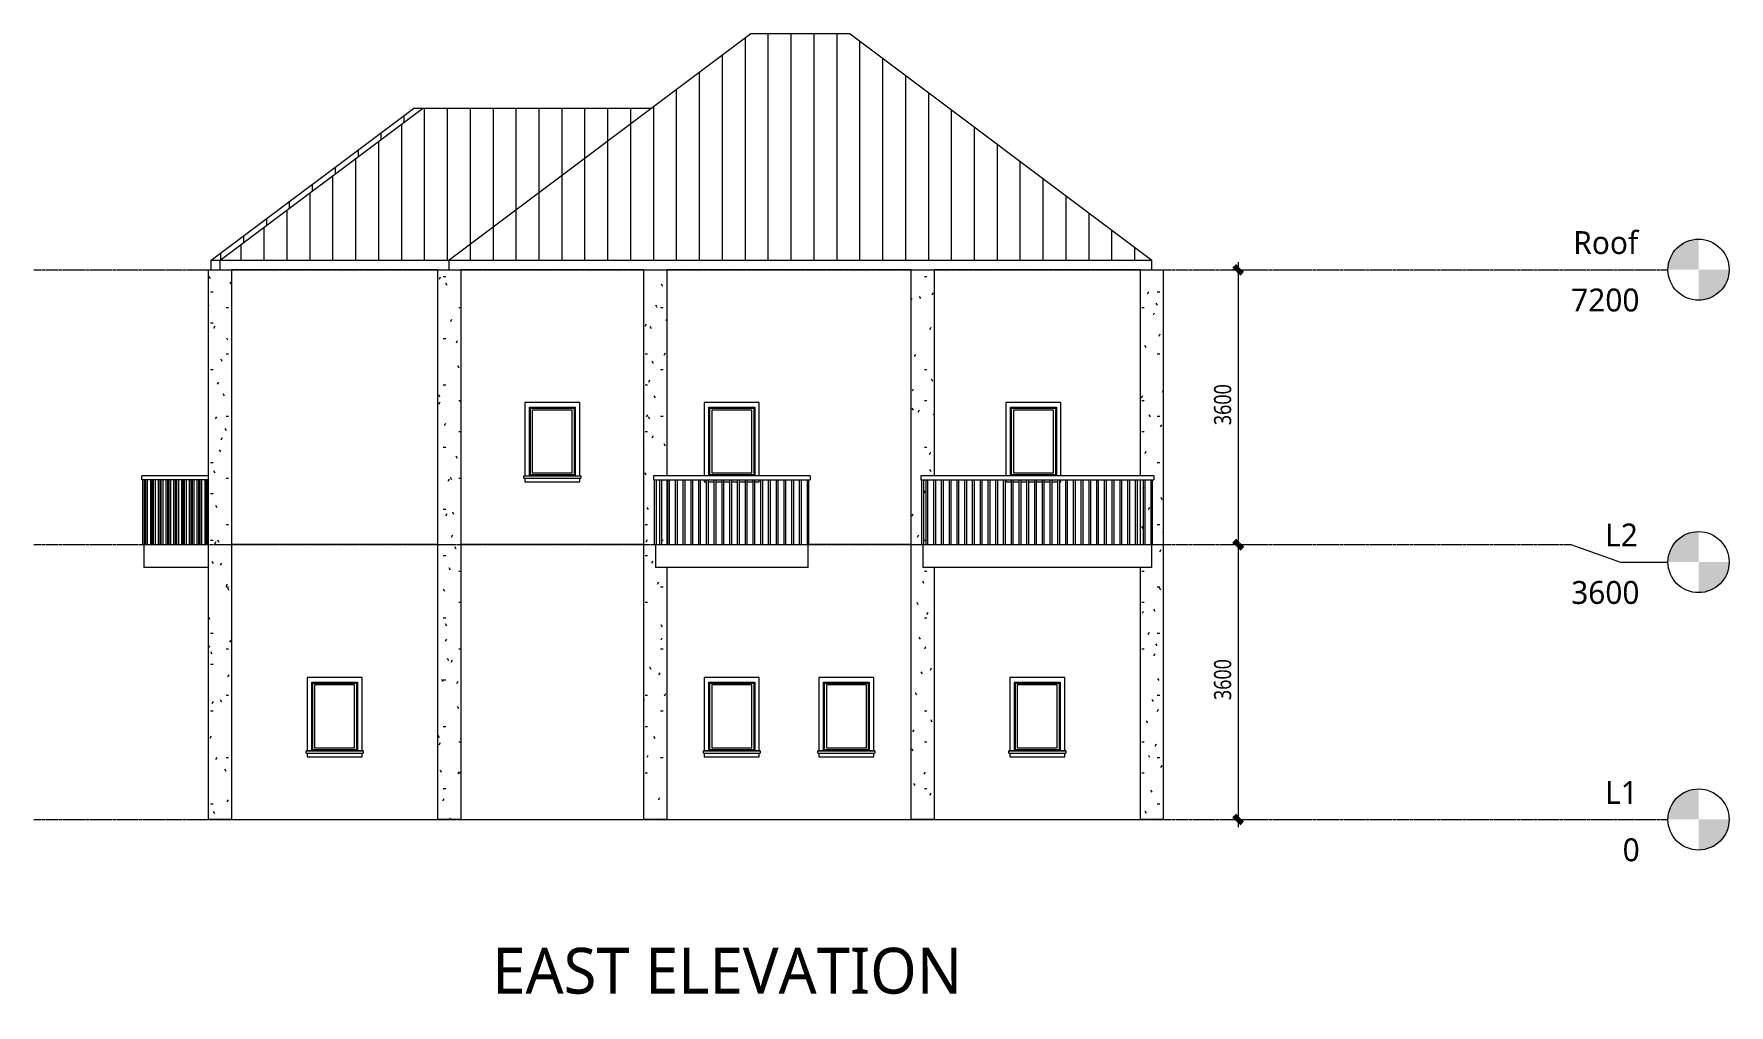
# Model space of a CAD drawing. Header units: millimetres. Extents: x -4815 to 17380, y -2431 to 10288.
import ezdxf

# ---------------------------------------------------------------- set-up
doc = ezdxf.new("R2010")
doc.units = ezdxf.units.MM
doc.linetypes.add('Centre', pattern=[31.749999999999996, 6.349999999999999, -4.7625, 15.875, -4.7625])
for name, color, linetype, lineweight in [('A-ANNO-DIMS', 211, 'Continuous', 9), ('A-ANNO-DIMS-100', 211, 'Continuous', 9), ('A-COLS', 52, 'Continuous', 9), ('A-FLOR', 192, 'Continuous', 15), ('A-FLOR-HRAL', 11, 'Continuous', 9), ('A-FLOR-LEVL', 51, 'Continuous', 9), ('A-GENM', 13, 'Continuous', 9), ('A-GLAZ', 151, 'Continuous', 15), ('A-ROOF', 132, 'Continuous', 15), ('A-ROOF-PATT', 132, 'Continuous', 15), ('A-WALL', 113, 'Continuous', 15), ('G-ANNO-TEXT', 231, 'Continuous', 9)]:
    doc.layers.add(name, color=color, linetype=linetype, lineweight=lineweight)
doc.styles.add('Trebuchet MS', font='trebuc.ttf', dxfattribs={"height": 299.9999999999997})
doc.styles.add('Trebuchet MS_1', font='trebuc.ttf', dxfattribs={"height": 600})
doc.styles.add('Trebuchet MS_2', font='trebuc.ttf', dxfattribs={"width": 0.8, "height": 225})
doc.dimstyles.new('Linear_-_2_25mm_Trebuchet_MS', dxfattribs={"dimscale": 304.8, "dimtxt": 231.9639539780046, "dimasz": 0.3280839895013123, "dimexe": 0.4921259842519685, "dimexo": 0.4921259842519685, "dimgap": 0.09842519685039369, "dimtad": 1, "dimdec": 0, "dimzin": 0, "dimdsep": 46, "dimtxsty": 'Trebuchet MS_2', "dimblk1": 'OBLIQUE', "dimblk2": 'OBLIQUE', "dimsah": 1, "dimcen": 0.09, "dimdle": 0.3280839895013123, "dimazin": 0, "dimtfac": 1, "dimtdec": 4, "dimtix": 1, "dimtmove": 0, "dimatfit": 3, "dimfxl": 1, "dimtvp": 1, "dimtolj": 1, "dimtzin": 0, "dimarcsym": 2})
pattern_1 = [(0, (-2299.99, 0), (812.8, 203.2), [33.528, -576.072, 33.528, -576.072, -3251.2]), (0, (-2299.99, 0), (812.8, 203.2), [-1219.2, 33.528, -1185.672, 33.528, -576.072, -1422.4]), (0, (-2299.99, 0), (812.8, 203.2), [-3048, 33.528, -372.872, 33.528, -982.472]), (120, (-1995.19, 101.6), (-582.3763620489977, 602.3054481959919), [33.52799999999999, -576.0719999999999, 33.52799999999999, -576.0719999999999, -3251.199999999999]), (120, (-1995.19, 101.6), (-582.3763620489977, 602.3054481959919), [-1219.2, 33.52799999999999, -1185.672, 33.52799999999999, -576.0719999999999, -1422.4]), (120, (-1995.19, 101.6), (-582.3763620489977, 602.3054481959919), [-3048, 33.52799999999999, -372.8719999999999, 33.52799999999999, -982.4719999999999]), (240, (-1893.59, 508), (-230.4236379510019, -805.5054481959917), [33.528, -576.072, 33.528, -576.072, -3251.2]), (240, (-1893.59, 508), (-230.4236379510019, -805.5054481959917), [-1219.2, 33.528, -1185.672, 33.528, -576.072, -1422.4]), (240, (-1893.59, 508), (-230.4236379510019, -805.5054481959917), [-3048, 33.528, -372.872, 33.528, -982.472])]

# ---------------------------------------------------------------- blocks, each defined once
blk = doc.blocks.new('M_Window-Fixed - 600 x 900mm-1696655-East - Architectural')
at = {"layer": 'A-GLAZ', "lineweight": 9}
for p, q in [((-1177.563375812842, 1800.000000000005), (-577.5633758128401, 1800.000000000005)), ((-1177.563375812842, 900.0000000000035), (-1177.563375812842, 1800.000000000006)), ((-1164.863375812842, 912.7000000000033), (-1164.863375812842, 1787.300000000006)), ((-1164.863375812842, 1787.300000000006), (-590.26337581284, 1787.300000000006)), ((-590.26337581284, 1787.300000000006), (-590.26337581284, 912.7000000000032)), ((-577.5633758128401, 1800.000000000005), (-577.56337581284, 900.0000000000034)), ((-615.6633758127456, 1761.900000000057), (-1139.463375812775, 1761.900000000057)), ((-1139.463375812775, 1761.900000000056), (-1139.463375812775, 938.100000000007)), ((-615.6633758127456, 938.100000000007), (-615.6633758127456, 1761.900000000057)), ((-577.56337581284, 900.0000000000034), (-1177.563375812842, 900.0000000000034)), ((-590.2633758128399, 912.7000000000032), (-1164.863375812842, 912.7000000000032)), ((-1139.463375812775, 938.100000000007), (-615.6633758127459, 938.100000000007))]:
    blk.add_line(p, q, dxfattribs=at)
blk = doc.blocks.new('M_Trim-Window-Exterior-Flat - with Sill-1691732-East - Architectural')
at = {"layer": 'A-GENM'}
for p, q in [((-1237.563375812839, 1860.000000000007), (-1237.563375812839, 900.0000000000063)), ((-517.56337581284, 1860.000000000007), (-1237.563375812839, 1860.000000000007)), ((-1177.563375812837, 900.0000000000063), (-1177.563375812837, 1800.000000000005)), ((-1177.563375812837, 1800.000000000005), (-577.5633758128374, 1800.000000000005)), ((-577.5633758128374, 1800.000000000005), (-577.5633758128374, 900.0000000000063)), ((-517.56337581284, 900.0000000000063), (-517.56337581284, 1860.000000000007)), ((-1250.263375812837, 897.5419354838787), (-1250.263375812837, 900.0000000000063)), ((-1250.263375812837, 900.0000000000063), (-504.8633758128306, 900.0000000000063)), ((-1250.263375812837, 870.0000000000064), (-1250.263375812837, 897.5419354838787)), ((-504.8633758128304, 897.5419354838787), (-1250.263375812837, 897.5419354838787)), ((-1237.563375812839, 900.0000000000063), (-1177.563375812837, 900.0000000000063)), ((-577.5633758128374, 900.0000000000063), (-517.56337581284, 900.0000000000063)), ((-504.8633758128306, 900.0000000000063), (-504.8633758128304, 897.5419354838787)), ((-504.8633758128304, 897.5419354838787), (-504.8633758128304, 870.0000000000064)), ((-1250.263375812837, 870.0000000000064), (-504.8633758128304, 870.0000000000064)), ((-1237.563375812839, 870.0000000000051), (-1237.563375812839, 819.567629115287)), ((-1237.563375812839, 819.567629115287), (-517.5633758128399, 819.567629115287)), ((-517.56337581284, 819.567629115287), (-517.56337581284, 870.0000000000051))]:
    blk.add_line(p, q, dxfattribs=at)
blk = doc.blocks.new('M_Window-Fixed - 600 x 900mm-V1-East - Architectural')
at = {"layer": 'A-GLAZ', "lineweight": 9}
for p, q in [((4022.436624187154, 5400.000000000005), (4622.436624187155, 5400.000000000005)), ((4022.436624187154, 4500.000000000004), (4022.436624187154, 5400.000000000007)), ((4035.136624187154, 4512.700000000003), (4035.136624187154, 5387.300000000007)), ((4035.136624187154, 5387.300000000007), (4609.736624187155, 5387.300000000007)), ((4584.33662418725, 5361.900000000057), (4060.53662418722, 5361.900000000057)), ((4060.53662418722, 5361.900000000057), (4060.53662418722, 4538.100000000008)), ((4584.33662418725, 4538.100000000008), (4584.33662418725, 5361.900000000057)), ((4609.736624187155, 5387.300000000007), (4609.736624187155, 4512.700000000003)), ((4622.436624187155, 5400.000000000005), (4622.436624187156, 4500.000000000004)), ((4609.736624187156, 4512.700000000003), (4035.136624187154, 4512.700000000003)), ((4060.53662418722, 4538.100000000008), (4584.33662418725, 4538.100000000008))]:
    blk.add_line(p, q, dxfattribs=at)
blk = doc.blocks.new('M_Trim-Window-Exterior-Flat - with Sill-V2-East - Architectural')
at = {"layer": 'A-GENM'}
for p, q in [((3962.436624187156, 5460.000000000007), (3962.436624187156, 4500.000000000006)), ((4682.436624187155, 5460.000000000007), (3962.436624187156, 5460.000000000007)), ((4022.436624187158, 4500.000000000006), (4022.436624187158, 5400.000000000005)), ((4022.436624187158, 5400.000000000005), (4622.436624187158, 5400.000000000005)), ((4622.436624187158, 5400.000000000005), (4622.436624187158, 4500.000000000006)), ((4682.436624187155, 4500.000000000006), (4682.436624187155, 5460.000000000007)), ((3962.436624187156, 4449.999999999999), (3962.436624187156, 4419.567629115288)), ((4682.436624187155, 4419.567629115288), (4682.436624187155, 4449.999999999999)), ((3962.436624187156, 4419.567629115288), (3991.636624187151, 4419.567629115288)), ((4011.636624187148, 4419.567629115288), (4093.23662418715, 4419.567629115288)), ((4113.236624187149, 4419.567629115288), (4194.83662418715, 4419.567629115288)), ((4214.836624187148, 4419.567629115288), (4296.43662418715, 4419.567629115288)), ((4316.436624187148, 4419.567629115288), (4398.036624187151, 4419.567629115288)), ((4418.036624187149, 4419.567629115288), (4499.636624187151, 4419.567629115288)), ((4519.636624187149, 4419.567629115288), (4601.23662418715, 4419.567629115288)), ((4621.236624187147, 4419.567629115288), (4682.436624187155, 4419.567629115288))]:
    blk.add_line(p, q, dxfattribs=at)
blk = doc.blocks.new('M_Trim-Window-Exterior-Flat - with Sill-V3-East - Architectural')
at = {"layer": 'A-GENM'}
for p, q in [((7912.436624187156, 5460.000000000007), (7912.436624187156, 4500.000000000006)), ((8632.436624187154, 5460.000000000007), (7912.436624187156, 5460.000000000007)), ((7972.436624187158, 4500.000000000006), (7972.436624187158, 5400.000000000005)), ((7972.436624187158, 5400.000000000005), (8572.436624187158, 5400.000000000005)), ((8572.436624187158, 5400.000000000005), (8572.436624187158, 4500.000000000006)), ((8632.436624187154, 4500.000000000006), (8632.436624187154, 5460.000000000007)), ((7912.436624187156, 4449.999999999999), (7912.436624187156, 4419.567629115288)), ((8632.436624187154, 4419.567629115288), (8632.436624187154, 4449.999999999999)), ((7912.436624187156, 4419.567629115288), (7983.636624187153, 4419.567629115288)), ((8003.63662418715, 4419.567629115288), (8085.236624187154, 4419.567629115288)), ((8105.236624187153, 4419.567629115288), (8186.836624187153, 4419.567629115288)), ((8206.83662418715, 4419.567629115288), (8288.436624187152, 4419.567629115288)), ((8308.436624187152, 4419.567629115288), (8390.036624187152, 4419.567629115288)), ((8410.03662418715, 4419.567629115288), (8491.636624187153, 4419.567629115288)), ((8511.636624187151, 4419.567629115288), (8593.236624187151, 4419.567629115288)), ((8613.23662418715, 4419.567629115288), (8632.436624187154, 4419.567629115288))]:
    blk.add_line(p, q, dxfattribs=at)
blk = doc.blocks.new('Railing - 20mm-1708141-East - Architectural')
at = {"layer": 'A-FLOR-HRAL'}
for p, q in [((-2574.763375812839, 3600), (-2574.763375812839, 4450)), ((-2554.763375812839, 3600), (-2554.763375812839, 4450)), ((-2574.763375812839, 3600), (-2554.763375812839, 3600))]:
    blk.add_line(p, q, dxfattribs=at)
blk = doc.blocks.new('Railing - 20mm-V4-East - Architectural')
at = {"layer": 'A-FLOR-HRAL'}
for p, q in [((-3350.363375812821, 3600), (-3350.363375812821, 4450)), ((-3330.363375812822, 4450), (-3330.363375812822, 3600))]:
    blk.add_line(p, q, dxfattribs=at)
blk = doc.blocks.new('Railing - 20mm-V5-East - Architectural')
at = {"layer": 'A-FLOR-HRAL'}
for p, q in [((-3387.563375812838, 3600), (-3387.563375812838, 4450)), ((-3367.563375812839, 3600), (-3367.563375812839, 4450)), ((-3387.563375812838, 3600), (-3367.563375812839, 3600))]:
    blk.add_line(p, q, dxfattribs=at)
blk = doc.blocks.new('Railing - 20mm-V6-East - Architectural')
at = {"layer": 'A-FLOR-HRAL'}
for q in [(-2547.063375812839, 4450), (-2527.563375812837, 3600)]:
    blk.add_line((-2547.063375812839, 3600), q, dxfattribs=at)
blk = doc.blocks.new('Railing - Railing-1708273-East - Architectural')
for name, p in [('Railing - 20mm-V5-East - Architectural', (0, 0)), ('Railing - 20mm-V4-East - Architectural', (0, 0)), ('Railing - 20mm-1708141-East - Architectural', (-711.1999999999997, 0)), ('Railing - 20mm-V4-East - Architectural', (101.5999999999996, 0)), ('Railing - 20mm-1708141-East - Architectural', (-609.6, 0)), ('Railing - 20mm-V4-East - Architectural', (203.1999999999998, 0)), ('Railing - 20mm-1708141-East - Architectural', (-507.9999999999998, 0)), ('Railing - 20mm-V4-East - Architectural', (304.8, 0)), ('Railing - 20mm-1708141-East - Architectural', (-406.3999999999996, 0)), ('Railing - 20mm-V4-East - Architectural', (406.3999999999996, 0)), ('Railing - 20mm-1708141-East - Architectural', (-304.8, 0)), ('Railing - 20mm-V4-East - Architectural', (507.9999999999998, 0)), ('Railing - 20mm-1708141-East - Architectural', (-203.1999999999998, 0)), ('Railing - 20mm-V4-East - Architectural', (609.6, 0)), ('Railing - 20mm-1708141-East - Architectural', (-101.5999999999996, 0)), ('Railing - 20mm-V4-East - Architectural', (711.1999999999997, 0)), ('Railing - 20mm-1708141-East - Architectural', (0, 0)), ('Railing - 20mm-V6-East - Architectural', (0, 0))]:
    blk.add_blockref(name, p)
blk = doc.blocks.new('Top Rail Type - Top Rail_Internal_-1708427-East - Architectural')
at = {"layer": 'A-FLOR-HRAL'}
for p, q in [((-3402.563375812837, 4450), (-3402.563375812837, 4500)), ((-2527.563375812839, 4500), (-3402.563375812837, 4500)), ((-2527.563375812839, 4450), (-3402.563375812837, 4450))]:
    blk.add_line(p, q, dxfattribs=at)
blk = doc.blocks.new('Railing - 20mm-V7-East - Architectural')
at = {"layer": 'A-FLOR-HRAL'}
for p, q in [((6866.036624187153, 3600), (6866.036624187153, 4450)), ((6886.036624187153, 4450), (6886.036624187153, 3600)), ((6866.036624187153, 3600), (6886.036624187153, 3600))]:
    blk.add_line(p, q, dxfattribs=at)
blk = doc.blocks.new('Railing - Railing-1708716-East - Architectural')
for name, p in [('Railing - 20mm-V7-East - Architectural', (-53.59999999999864, 0)), ('Railing - 20mm-V7-East - Architectural', (0, 0)), ('Railing - 20mm-V7-East - Architectural', (101.5999999999986, 0)), ('Railing - 20mm-V7-East - Architectural', (203.1999999999993, 0)), ('Railing - 20mm-V7-East - Architectural', (304.8, 0)), ('Railing - 20mm-V7-East - Architectural', (406.3999999999986, 0)), ('Railing - 20mm-V7-East - Architectural', (507.9999999999993, 0)), ('Railing - 20mm-V7-East - Architectural', (609.6, 0)), ('Railing - 20mm-V7-East - Architectural', (711.1999999999997, 0)), ('Railing - 20mm-V7-East - Architectural', (812.7999999999993, 0)), ('Railing - 20mm-V7-East - Architectural', (914.4000000000001, 0)), ('Railing - 20mm-V7-East - Architectural', (1016, 0)), ('Railing - 20mm-V7-East - Architectural', (1117.599999999999, 0)), ('Railing - 20mm-V7-East - Architectural', (1219.2, 0)), ('Railing - 20mm-V7-East - Architectural', (1320.8, 0)), ('Railing - 20mm-V7-East - Architectural', (1422.399999999999, 0)), ('Railing - 20mm-V7-East - Architectural', (1523.999999999999, 0)), ('Railing - 20mm-V7-East - Architectural', (1625.6, 0)), ('Railing - 20mm-V7-East - Architectural', (1727.199999999999, 0)), ('Railing - 20mm-V7-East - Architectural', (1828.8, 0)), ('Railing - 20mm-V7-East - Architectural', (1930.4, 0)), ('Railing - 20mm-V7-East - Architectural', (2031.999999999999, 0)), ('Railing - 20mm-V7-East - Architectural', (2133.6, 0)), ('Railing - 20mm-V7-East - Architectural', (2235.199999999998, 0)), ('Railing - 20mm-V7-East - Architectural', (2336.799999999999, 0)), ('Railing - 20mm-V7-East - Architectural', (2438.4, 0)), ('Railing - 20mm-V7-East - Architectural', (2539.999999999999, 0)), ('Railing - 20mm-V7-East - Architectural', (2641.599999999999, 0)), ('Railing - 20mm-V7-East - Architectural', (2743.2, 0)), ('Railing - 20mm-V7-East - Architectural', (2844.799999999999, 0)), ('Railing - 20mm-V5-East - Architectural', (13199.99999999998, 0))]:
    blk.add_blockref(name, p)
blk = doc.blocks.new('Top Rail Type - Top Rail_Internal_-1708940-East - Architectural')
at = {"layer": 'A-FLOR-HRAL'}
for p, q in [((9847.436624187152, 4500), (6797.436624187156, 4500)), ((6797.436624187154, 4500), (6797.436624187154, 4450)), ((6797.436624187154, 4450), (9847.436624187154, 4450)), ((9847.436624187154, 4500), (9847.436624187154, 4450))]:
    blk.add_line(p, q, dxfattribs=at)
blk = doc.blocks.new('Railing - Railing-1714159-East - Architectural')
for name, p in [('Railing - 20mm-V7-East - Architectural', (-3553.600000000005, 0)), ('Railing - 20mm-V7-East - Architectural', (-3484.000000000008, 0)), ('Railing - 20mm-V7-East - Architectural', (-3382.400000000008, 0)), ('Railing - 20mm-V7-East - Architectural', (-3280.800000000008, 0)), ('Railing - 20mm-V7-East - Architectural', (-3179.200000000008, 0)), ('Railing - 20mm-V7-East - Architectural', (-3077.600000000008, 0)), ('Railing - 20mm-V7-East - Architectural', (-2976.000000000008, 0)), ('Railing - 20mm-V7-East - Architectural', (-2874.400000000008, 0)), ('Railing - 20mm-V7-East - Architectural', (-2772.800000000008, 0)), ('Railing - 20mm-V7-East - Architectural', (-2671.200000000008, 0)), ('Railing - 20mm-V7-East - Architectural', (-2569.600000000008, 0)), ('Railing - 20mm-V7-East - Architectural', (-2468.000000000008, 0)), ('Railing - 20mm-V7-East - Architectural', (-2366.400000000008, 0)), ('Railing - 20mm-V7-East - Architectural', (-2264.800000000008, 0)), ('Railing - 20mm-V7-East - Architectural', (-2163.200000000008, 0)), ('Railing - 20mm-V7-East - Architectural', (-2061.600000000008, 0)), ('Railing - 20mm-V7-East - Architectural', (-1960.000000000007, 0)), ('Railing - 20mm-V7-East - Architectural', (-1858.400000000007, 0)), ('Railing - 20mm-V7-East - Architectural', (-1756.800000000008, 0)), ('Railing - 20mm-V7-East - Architectural', (-1655.200000000007, 0)), ('Railing - 20mm-V5-East - Architectural', (8699.99999999999, 0))]:
    blk.add_blockref(name, p)
blk = doc.blocks.new('Top Rail Type - Top Rail_Internal_-1714324-East - Architectural')
at = {"layer": 'A-FLOR-HRAL'}
for p, q in [((5347.436624187148, 4500), (3297.436624187153, 4500)), ((3297.436624187153, 4500), (3297.436624187153, 4450)), ((3297.436624187153, 4450), (5347.436624187148, 4450)), ((5347.436624187148, 4500), (5347.436624187148, 4450))]:
    blk.add_line(p, q, dxfattribs=at)
blk = doc.blocks.new('Level - M_Level Head - Circle-50818-East - Architectural')
at = {"layer": 'A-FLOR-LEVL'}
h = blk.add_hatch(color=256, dxfattribs=at)
edge = h.paths.add_edge_path()
edge.add_line((16980.23457995733, 1.288203209421295e-12), (16580.23457995733, 1.288203209421295e-12))
edge.add_arc((16980.23457995733, -1.394048223685772e-13), 399.9999999999994, 90.00000000000028, 180.0000000000002, ccw=False)
edge.add_line((16980.23457995733, 399.9999999999997), (16980.23457995733, 1.307398633798584e-12))
h = blk.add_hatch(color=256, dxfattribs=at)
edge = h.paths.add_edge_path()
edge.add_line((16980.23457995733, -399.9999999999997), (16980.23457995733, -2.614797267597169e-12))
edge.add_line((16980.23457995733, -2.590844205840879e-12), (17380.23457995733, -2.590844205840879e-12))
edge.add_arc((16980.23457995733, -1.586231146433191e-13), 399.9999999999991, 269.99999999999994, 359.9999999999998, ccw=False)
blk.add_circle((16980.23457995733, 0), 400, dxfattribs=at)
blk = doc.blocks.new('DIMBLOCK1-East - Architectural')
at = {"layer": 'A-ANNO-DIMS-100'}
for p, q in [((10953.71534331787, 7199.999999999925), (10874.42602143653, 7199.999999999925)), ((10953.71534331787, 7299.999999999925), (10953.71534331787, 3599.999999999926)), ((10953.71534331787, 7199.999999999925), (11103.71534331787, 7199.999999999925)), ((10953.71534331787, 3599.999999999926), (10874.4260214365, 3599.999999999926)), ((10953.71534331787, 3599.999999999926), (11103.71534331787, 3599.999999999926))]:
    blk.add_line(p, q, dxfattribs=at)
at = {"layer": 'A-ANNO-DIMS-100', "lineweight": 70}
for p, q in [((10953.71534331787, 7199.999999999925), (10903.71534331787, 7249.999999999926)), ((10953.71534331787, 7199.999999999925), (11003.71534331787, 7149.999999999925)), ((10953.71534331787, 3599.999999999926), (10903.71534331787, 3649.999999999926)), ((10953.71534331787, 3599.999999999926), (11003.71534331787, 3549.999999999926))]:
    blk.add_line(p, q, dxfattribs=at)
at = {"layer": 'A-ANNO-DIMS-100', "color": 0, "insert": (10635.80986427299, 5164.104453581616), "char_height": 225, "width": 566.1493114039432, "attachment_point": 1, "rotation": 90, "line_spacing_factor": 1.048424650748043, "style": 'Trebuchet MS_2'}
blk.add_mtext('3600', dxfattribs=at)
blk = doc.blocks.new('_Oblique')
at = {"color": 0, "linetype": 'ByBlock', "lineweight": -2}
blk.add_line((-0.5, -0.5), (0.5, 0.5), dxfattribs=at)
blk = doc.blocks.new('DIMBLOCK2-East - Architectural')
at = {"layer": 'A-ANNO-DIMS-100'}
for p, q in [((10953.71534331787, 3599.999999999926), (10874.4260214365, 3599.999999999926)), ((10953.71534331787, 3599.999999999926), (10953.71534331787, -100)), ((10953.71534331787, 3599.999999999926), (11103.71534331787, 3599.999999999926)), ((10953.71534331787, 0), (10874.42602143652, 0)), ((10953.71534331787, 0), (11103.71534331787, 0))]:
    blk.add_line(p, q, dxfattribs=at)
at = {"layer": 'A-ANNO-DIMS-100', "lineweight": 70}
for p, q in [((10953.71534331787, 3599.999999999926), (10903.71534331787, 3649.999999999926)), ((10953.71534331787, 3599.999999999926), (11003.71534331787, 3549.999999999926)), ((10953.71534331787, 0), (10903.71534331787, 50.00000000000004)), ((10953.71534331787, 0), (11003.71534331787, -50.00000000000004))]:
    blk.add_line(p, q, dxfattribs=at)
at = {"layer": 'A-ANNO-DIMS-100', "color": 0, "insert": (10635.80986427299, 1564.104453581653), "char_height": 225, "width": 566.1493114039432, "attachment_point": 1, "rotation": 90, "line_spacing_factor": 1.048424650748043, "style": 'Trebuchet MS_2'}
blk.add_mtext('3600', dxfattribs=at)

msp = doc.modelspace()

# ---------------------------------------------------------------- hatches: boundary and pattern name
at = {"layer": 'A-COLS'}
h = msp.add_hatch(dxfattribs=at)
h.set_pattern_fill('FP_1', color=256, style=0, pattern_type=2)
h.set_pattern_definition(pattern_1)
h.paths.add_polyline_path([(-2227.563375812838, 0), (-2227.563375812838, 7200.000000000007), (-2527.563375812837, 7200.000000000007), (-2527.563375812837, 0)])
h = msp.add_hatch(dxfattribs=at)
h.set_pattern_fill('FP_1', color=256, style=0, pattern_type=2)
h.set_pattern_definition(pattern_1)
h.paths.add_polyline_path([(538.1929943100295, 0), (772.4366241871569, 0), (772.4366241871569, 7200.000000000007), (472.4366241871568, 7200.000000000007), (472.4366241871568, 0)])
h = msp.add_hatch(dxfattribs=at)
h.set_pattern_fill('FP_1', color=256, style=0, pattern_type=2)
h.set_pattern_definition(pattern_1)
h.paths.add_polyline_path([(3472.436624187158, 0), (3472.436624187158, 3300.000000000004), (3322.436624187158, 3300.000000000004), (3322.436624187158, 3600.000000000005), (3312.436624187159, 3600.000000000005), (3312.436624187159, 4450.000000000004), (3297.436624187159, 4450.000000000004), (3297.436624187159, 4500.000000000004), (3472.436624187158, 4500.000000000004), (3472.436624187158, 7200.000000000007), (3172.436624187159, 7200.000000000007), (3172.436624187159, 0)])
h.paths.add_polyline_path([(3382.036624187156, 3600.000000000005), (3382.036624187156, 4450.000000000004), (3332.436624187158, 4450.000000000004), (3332.436624187158, 3600.000000000005), (3343.335767141827, 3600.000000000005)])
h.paths.add_polyline_path([(3402.036624187155, 3600.000000000005), (3472.436624187158, 3600.000000000005), (3472.436624187158, 4450.000000000004), (3402.036624187155, 4450.000000000004), (3402.036624187155, 4047.717322229639)])
h = msp.add_hatch(dxfattribs=at)
h.set_pattern_fill('FP_1', color=256, style=0, pattern_type=2)
h.set_pattern_definition(pattern_1)
h.paths.add_polyline_path([(6771.843600602912, 0), (6972.436624187161, 0), (6972.436624187161, 3300.000000000004), (6822.436624187166, 3300.000000000004), (6822.436624187166, 3600.000000000005), (6812.436624187166, 3600.000000000005), (6812.436624187166, 4450.000000000004), (6797.436624187162, 4450.000000000004), (6797.436624187162, 4500.000000000004), (6972.436624187161, 4500.000000000004), (6972.436624187161, 7200.000000000007), (6672.436624187163, 7200.000000000007), (6672.436624187163, 0)])
h.paths.add_polyline_path([(6832.436624187163, 3600.000000000005), (6866.036624187162, 3600.000000000005), (6866.036624187162, 4450.000000000004), (6832.436624187163, 4450.000000000004), (6832.436624187163, 3698.684556406243)])
h.paths.add_polyline_path([(6886.03662418716, 3600.000000000005), (6967.63662418716, 3600.000000000005), (6967.63662418716, 4450.000000000004), (6886.03662418716, 4450.000000000004), (6886.03662418716, 3698.684556406243)])
h = msp.add_hatch(dxfattribs=at)
h.set_pattern_fill('FP_1', color=256, style=0, pattern_type=2)
h.set_pattern_definition(pattern_1)
h.paths.add_polyline_path([(9672.436624187165, 0), (9972.436624187167, 0), (9972.436624187167, 7200.000000000007), (9672.436624187165, 7200.000000000007), (9672.436624187165, 4500.000000000004), (9847.436624187165, 4500.000000000004), (9847.436624187165, 4450.000000000004), (9832.436624187165, 4450.000000000004), (9832.436624187165, 3600.000000000005), (9822.436624187165, 3600.000000000005), (9822.436624187165, 3300.000000000004), (9672.436624187165, 3300.000000000004), (9672.436624187165, 324.7011534467323)])
h.paths.add_polyline_path([(9732.827638592029, 3600.000000000005), (9812.436624187165, 3600.000000000005), (9812.436624187165, 4450.000000000004), (9730.836624187163, 4450.000000000004), (9730.836624187163, 3600.000000000005)])
h.paths.add_polyline_path([(9710.836624187164, 3600.000000000005), (9710.836624187164, 4450.000000000004), (9672.436624187165, 4450.000000000004), (9672.436624187165, 3600.000000000005)])
at = {"layer": 'A-ROOF-PATT', "lineweight": 9}
h = msp.add_hatch(dxfattribs=at)
h.set_pattern_fill('FP_2', color=256, style=0, pattern_type=2)
h.set_pattern_definition([(90, (0, 11902.643), (-300, 1.83697019872103e-14), [])])
h.paths.add_polyline_path([(4901.748418715048, 7325.000000000006), (9822.436624187165, 7325.000000000006), (5872.436624187178, 10287.50000000002), (4572.43662418717, 10287.50000000002), (622.4366241871575, 7325.000000000006), (2408.288176197894, 7325.000000000006)])
h = msp.add_hatch(dxfattribs=at)
h.set_pattern_fill('FP_4', color=256, style=0, pattern_type=2)
h.set_pattern_definition([(90, (33.11, 7174.643), (-300, 1.83697019872103e-14), [])])
h.paths.add_polyline_path([(-2494.453363516864, 7325.000000000006), (-2377.563375812822, 7325.000000000006), (272.4366241871645, 9312.50000000001), (155.5466364831295, 9312.50000000001), (-2377.563375812822, 7412.667490778041)])
h = msp.add_hatch(dxfattribs=at)
h.set_pattern_fill('FP_3', color=256, style=0, pattern_type=2)
h.set_pattern_definition([(90, (0, 10654.643), (-300, 1.83697019872103e-14), [])])
h.paths.add_polyline_path([(-85.17206631925767, 7325.000000000006), (622.4366241871661, 7325.000000000006), (3272.436624187175, 9312.500000000015), (272.4366241871731, 9312.500000000015), (-2377.563375812838, 7325.000000000006)])

# ---------------------------------------------------------------- linework, layer by layer
at = {"layer": 'A-COLS'}
for p, q in [((-2527.563375812838, 0), (-2527.563375812838, 7200.000000000001)), ((-2527.563375812838, 7200.000000000001), (-2227.563375812839, 7200.000000000001)), ((-2227.563375812839, 7200.000000000001), (-2227.563375812839, 0)), ((472.436624187154, 0), (472.436624187154, 7200.000000000001)), ((472.436624187154, 7200.000000000001), (772.4366241871531, 7200.000000000001)), ((772.4366241871531, 7200.000000000001), (772.4366241871531, 0)), ((3172.436624187154, 7200.000000000001), (3472.436624187153, 7200.000000000001)), ((3172.436624187154, 0), (3172.436624187154, 7200.000000000001)), ((3472.436624187153, 7200.000000000001), (3472.436624187153, 4499.999999999999)), ((6672.436624187154, 7200.000000000001), (6972.436624187153, 7200.000000000001)), ((6672.436624187154, 0), (6672.436624187154, 7200.000000000001)), ((6972.436624187153, 7200.000000000001), (6972.436624187153, 4499.999999999999)), ((9672.436624187154, 7200.000000000001), (9972.436624187154, 7200.000000000001)), ((9672.436624187156, 4499.999999999999), (9672.436624187156, 7200.000000000001)), ((9972.436624187154, 7200.000000000001), (9972.436624187154, 0)), ((3472.436624187153, 4450), (3472.436624187153, 3600.000000000001)), ((9672.436624187156, 3600.000000000001), (9672.436624187156, 4450)), ((3472.436624187153, 3300), (3472.436624187153, 0)), ((6972.436624187153, 3300), (6972.436624187153, 0)), ((9672.436624187156, 0), (9672.436624187156, 3300)), ((-2227.563375812839, 0), (-2527.563375812838, 0)), ((772.4366241871531, 0), (472.436624187154, 0)), ((3472.436624187153, 0), (3172.436624187154, 0)), ((6972.436624187153, 0), (6672.436624187154, 0)), ((9972.436624187154, 0), (9672.436624187154, 0))]:
    msp.add_line(p, q, dxfattribs=at)
at = {"layer": 'A-FLOR'}
for p, q in [((-3377.563375812838, 3600), (-3377.563375812838, 3300)), ((-3367.563375812839, 3600), (-3285.963375812839, 3600)), ((-3265.963375812839, 3600), (-3184.363375812839, 3600)), ((-3164.363375812838, 3600), (-3082.763375812839, 3600)), ((-3062.763375812838, 3600), (-2981.163375812838, 3600)), ((-2961.163375812838, 3600), (-2879.563375812839, 3600)), ((-2859.563375812839, 3600), (-2777.963375812838, 3600)), ((-2757.963375812838, 3600), (-2676.363375812839, 3600)), ((-2656.363375812839, 3600), (-2574.763375812839, 3600)), ((-2554.763375812839, 3600), (-2547.063375812839, 3600)), ((3322.436624187152, 3600), (3322.436624187152, 3300)), ((3332.436624187153, 3600), (3382.036624187151, 3600)), ((3402.036624187149, 3600), (3483.636624187151, 3600)), ((3503.636624187149, 3600), (3585.236624187151, 3600)), ((3605.23662418715, 3600), (3686.836624187149, 3600)), ((3706.836624187148, 3600), (3788.43662418715, 3600)), ((3808.436624187148, 3600), (3890.03662418715, 3600)), ((3910.036624187148, 3600), (3991.636624187151, 3600)), ((4011.636624187148, 3600), (4093.23662418715, 3600)), ((4113.236624187149, 3600), (4194.836624187151, 3600)), ((4214.836624187148, 3600), (4296.436624187151, 3600)), ((4316.436624187148, 3600), (4398.036624187152, 3600)), ((4418.03662418715, 3600), (4499.636624187152, 3600)), ((4519.636624187149, 3600), (4601.23662418715, 3600)), ((4621.236624187148, 3600), (4702.83662418715, 3600)), ((4722.836624187148, 3600), (4804.436624187152, 3600)), ((4824.436624187149, 3600), (4906.036624187152, 3600)), ((4926.036624187151, 3600), (5007.63662418715, 3600)), ((5027.636624187149, 3600), (5109.236624187151, 3600)), ((5129.236624187149, 3600), (5210.836624187151, 3600)), ((5230.836624187149, 3600), (5312.436624187151, 3600)), ((5322.436624187152, 3300), (5322.436624187152, 3600)), ((6822.436624187155, 3600), (6822.436624187155, 3300)), ((6832.436624187153, 3600), (6866.036624187152, 3600)), ((6886.036624187151, 3600), (6967.636624187151, 3600)), ((6987.636624187148, 3600), (7069.236624187152, 3600)), ((7089.236624187151, 3600), (7170.836624187154, 3600)), ((7190.836624187151, 3600), (7272.436624187152, 3600)), ((7292.436624187149, 3600), (7374.036624187153, 3600)), ((7394.036624187152, 3600), (7475.636624187155, 3600)), ((7495.636624187152, 3600), (7577.236624187152, 3600)), ((7597.23662418715, 3600), (7678.836624187154, 3600)), ((7698.836624187153, 3600), (7780.436624187156, 3600)), ((7800.436624187153, 3600), (7882.036624187153, 3600)), ((7902.036624187151, 3600), (7983.636624187154, 3600)), ((8003.636624187151, 3600), (8085.236624187156, 3600)), ((8105.236624187153, 3600), (8186.836624187154, 3600)), ((8206.836624187152, 3600), (8288.436624187154, 3600)), ((8308.436624187152, 3600), (8390.036624187154, 3600)), ((8410.036624187152, 3600), (8491.636624187155, 3600)), ((8511.636624187153, 3600), (8593.236624187153, 3600)), ((8613.23662418715, 3600), (8694.836624187154, 3600)), ((8714.836624187152, 3600), (8796.436624187156, 3600)), ((8816.436624187154, 3600), (8898.036624187152, 3600)), ((8918.03662418715, 3600), (8999.636624187153, 3600)), ((9019.636624187151, 3600), (9101.236624187155, 3600)), ((9121.236624187151, 3600), (9202.836624187155, 3600)), ((9222.836624187152, 3600), (9304.436624187154, 3600)), ((9324.436624187152, 3600), (9406.036624187154, 3600)), ((9426.036624187152, 3600), (9507.636624187155, 3600)), ((9527.636624187153, 3600), (9609.236624187155, 3600)), ((9629.236624187153, 3600), (9710.836624187154, 3600)), ((9730.836624187152, 3600), (9812.436624187158, 3600)), ((9822.436624187154, 3300), (9822.436624187154, 3600)), ((-2527.563375812837, 3300), (-3377.563375812838, 3300)), ((5322.436624187152, 3300), (3322.436624187152, 3300)), ((9822.436624187154, 3300), (6822.436624187155, 3300))]:
    msp.add_line(p, q, dxfattribs=at)
at = {"layer": 'A-FLOR-LEVL', "linetype": 'Centre'}
for p, q in [((-4815.406846293045, 7200.000000000033), (16580.23457995734, 7199.999999999888)), ((-4815.406846293071, 3600.000000000033), (15310.23457995732, 3599.999999999896)), ((-4815.406846293047, 0), (16580.23457995734, 0))]:
    msp.add_line(p, q, dxfattribs=at)
at = {"layer": 'A-FLOR-LEVL'}
msp.add_line((15958.40713957119, 3370.309526580529), (16580.23457995732, 3370.309526580525), dxfattribs=at)
at = {"layer": 'A-ROOF'}
for p, q in [((4572.436624187164, 10287.50000000001), (622.4366241871547, 7325)), ((5872.43662418717, 10287.50000000001), (4572.436624187164, 10287.50000000001)), ((5872.43662418717, 10287.50000000001), (9822.436624187154, 7325)), ((-2494.453363516865, 7325), (155.5466364831284, 9312.5)), ((-2377.563375812839, 7325), (272.4366241871701, 9312.500000000007)), ((3272.436624187171, 9312.500000000005), (155.5466364831273, 9312.499999999998)), ((-2494.453363516865, 7325), (9822.436624187154, 7325)), ((-2494.453363516865, 7200.000000000001), (-2494.453363516865, 7325)), ((-2377.563375812839, 7200.000000000001), (-2377.563375812839, 7325)), ((622.4366241871544, 7200.000000000001), (622.4366241871544, 7325)), ((9822.436624187154, 7200.000000000001), (9822.436624187154, 7325))]:
    msp.add_line(p, q, dxfattribs=at)
at = {"layer": 'A-WALL'}
for p, q in [((472.4366241871624, 7200.000000000001), (-2227.563375812839, 7200.000000000001)), ((3172.436624187154, 7200.000000000001), (772.4366241871526, 7200.000000000001)), ((6672.436624187154, 7200.000000000001), (3472.436624187152, 7200.000000000001)), ((9672.436624187154, 7200.000000000001), (6972.436624187153, 7200.000000000001)), ((472.4366241871538, 3600), (-2227.563375812839, 3600)), ((3172.436624187153, 3600), (772.4366241871536, 3600)), ((6672.436624187153, 3600), (5332.436624187162, 3600)), ((-2227.563375812839, 0), (472.4366241871623, 0)), ((772.4366241871536, 0), (3172.436624187154, 0)), ((3472.436624187153, 0), (6672.436624187154, 0)), ((6972.436624187153, 0), (9672.436624187154, 0))]:
    msp.add_line(p, q, dxfattribs=at)

# ---------------------------------------------------------------- block references
at = {"layer": 'A-FLOR-HRAL'}
for name in ['Top Rail Type - Top Rail_Internal_-1708427-East - Architectural', 'Railing - Railing-1708273-East - Architectural', 'Top Rail Type - Top Rail_Internal_-1714324-East - Architectural', 'Railing - Railing-1714159-East - Architectural', 'Top Rail Type - Top Rail_Internal_-1708940-East - Architectural', 'Railing - Railing-1708716-East - Architectural']:
    msp.add_blockref(name, (0, 0), dxfattribs=at)
at = {"layer": 'A-FLOR-LEVL'}
for p in [(0, 7199.999999999883), (0, 3370.309526580522), (0, 0)]:
    msp.add_blockref('Level - M_Level Head - Circle-50818-East - Architectural', p, dxfattribs=at)
at = {"layer": 'A-GENM'}
for name, p in [('M_Trim-Window-Exterior-Flat - with Sill-1691732-East - Architectural', (2849.999999999997, 3600)), ('M_Trim-Window-Exterior-Flat - with Sill-V2-East - Architectural', (0, 0)), ('M_Trim-Window-Exterior-Flat - with Sill-V3-East - Architectural', (0, 0)), ('M_Trim-Window-Exterior-Flat - with Sill-1691732-East - Architectural', (0, 0)), ('M_Trim-Window-Exterior-Flat - with Sill-1691732-East - Architectural', (5199.999999999994, 0)), ('M_Trim-Window-Exterior-Flat - with Sill-1691732-East - Architectural', (6699.999999999993, 0)), ('M_Trim-Window-Exterior-Flat - with Sill-1691732-East - Architectural', (9199.999999999993, 0))]:
    msp.add_blockref(name, p, dxfattribs=at)
at = {"layer": 'A-GLAZ', "lineweight": 9}
for name, p in [('M_Window-Fixed - 600 x 900mm-1696655-East - Architectural', (2849.999999999997, 3600)), ('M_Window-Fixed - 600 x 900mm-V1-East - Architectural', (0, 0)), ('M_Window-Fixed - 600 x 900mm-V1-East - Architectural', (3950, 0)), ('M_Window-Fixed - 600 x 900mm-1696655-East - Architectural', (0, 0)), ('M_Window-Fixed - 600 x 900mm-1696655-East - Architectural', (5199.999999999994, 0)), ('M_Window-Fixed - 600 x 900mm-1696655-East - Architectural', (6699.999999999993, 0)), ('M_Window-Fixed - 600 x 900mm-1696655-East - Architectural', (9199.999999999993, 0))]:
    msp.add_blockref(name, p, dxfattribs=at)

# ---------------------------------------------------------------- texts
at = {"layer": 'A-FLOR-LEVL', "char_height": 299.9999999999997, "attachment_point": 1, "style": 'Trebuchet MS', "bg_fill": 3, "box_fill_scale": 1.25, "bg_fill_color": 256, "bg_fill_true_color": 13158600, "bg_fill_transparency": 0}
for s, insert, width in [('Roof', (15339.98848744164, 7704.698728997394), 1034.176874999999), ('L2', (15756.98848744161, 3875.008255578034), 529.1137499999994), ('L1', (15756.98848744164, 504.6987289975123), 529.1137499999994), ('0', (15986.76142831852, -247.1327873470086), 272.5737499999997)]:
    msp.add_mtext(s, dxfattribs=dict(at, insert=insert, width=width))
at = {"layer": 'G-ANNO-TEXT', "color": 7, "insert": (1186.912226631746, -1680.719749084718), "char_height": 600, "width": 7632.064999999999, "attachment_point": 1, "style": 'Trebuchet MS_1', "bg_fill": 3, "box_fill_scale": 1.25, "bg_fill_color": 256, "bg_fill_true_color": 13158600, "bg_fill_transparency": 0}
msp.add_mtext('EAST ELEVATION', dxfattribs=at)

# ---------------------------------------------------------------- dimensions: what is measured, and where the dimension line sits
at = {"layer": 'A-ANNO-DIMS'}
for base, p1, p2, override, picture, middle in [((10953.71534331787, 3599.999999999928), (11024.42602143653, 7199.999999999925), (11024.42602143651, 3599.999999999926), {"dimpost": '<>', "dimfxl": 3600}, 'DIMBLOCK1-East - Architectural', (10808.8668632091, 5399.999999999924)), ((10953.71534331787, -1.137114430566003e-14), (11024.42602143651, 3599.999999999926), (11024.42602143652, 0), {"dimpost": '<>', "dimfxl": 3599.999999999926}, 'DIMBLOCK2-East - Architectural', (10808.8668632091, 1799.99999999996))]:
    dim = msp.add_linear_dim(base=base, p1=p1, p2=p2, angle=89.99999999999991, dimstyle='Linear_-_2_25mm_Trebuchet_MS', override=override, dxfattribs=at)
    dim.commit()
    dim.dimension.update_dxf_attribs({"geometry": picture, "text_midpoint": middle})

# ---------------------------------------------------------------- next in the draw order: linework, layer by layer
at = {"layer": 'A-FLOR-LEVL'}
msp.add_line((15310.23457995732, 3599.999999999896), (15958.40713957119, 3370.309526580529), dxfattribs=at)

# ---------------------------------------------------------------- next in the draw order: texts
at = {"layer": 'A-FLOR-LEVL', "char_height": 299.9999999999997, "width": 1090.294999999999, "attachment_point": 1, "style": 'Trebuchet MS', "bg_fill": 3, "box_fill_scale": 1.25, "bg_fill_color": 256, "bg_fill_true_color": 13158600, "bg_fill_transparency": 0}
for s, insert in [('7200', (15312.76142831852, 6952.867212652874)), ('3600', (15312.7614283185, 3123.176739233513))]:
    msp.add_mtext(s, dxfattribs=dict(at, insert=insert))

doc.saveas('drawing.dxf')
